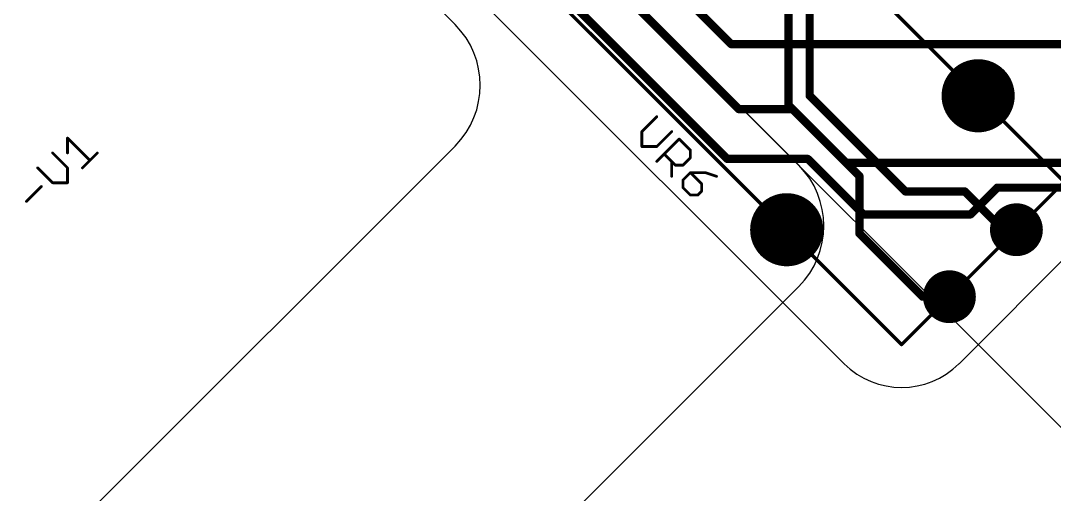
# Model space of a CAD drawing. Extents: x -76 to 580, y -41 to 95.
# Drawn here: x 263.03 to 301.21, y -8.36 to 9.14 of the extents above; entities that cross this region are included whole.
import ezdxf

# ---------------------------------------------------------------- set-up
doc = ezdxf.new("R2010")
doc.units = 0
for name, color, linetype in [('1', 22, 'CONTINUOUS'), ('16', 175, 'CONTINUOUS'), ('17', 82, 'CONTINUOUS'), ('20', 7, 'CONTINUOUS'), ('25', 253, 'CONTINUOUS'), ('27', 253, 'CONTINUOUS'), ('29', 253, 'CONTINUOUS'), ('30', 253, 'CONTINUOUS'), ('44', 253, 'CONTINUOUS'), ('51', 53, 'CONTINUOUS'), ('57', 253, 'CONTINUOUS')]:
    doc.layers.add(name, color=color, linetype=linetype)

# ---------------------------------------------------------------- blocks, each defined once
blk = doc.blocks.new('ROUNDP')
at = {"const_width": 0.5}
blk.add_lwpolyline([(0, -0.25, 1), (0, 0.25, 1), (0, -0.25)], format="xyb", dxfattribs=at)

msp = doc.modelspace()

# ---------------------------------------------------------------- linework, layer by layer
at = {"layer": '1', "const_width": 0.3048}
for points in [[(289.2774, 8.2731), (273.0846, 24.4659)], [(289.5602, 5.869), (271.9533, 23.4759)], [(289.136, 4.0305), (281.3578, 11.8087)], [(302.9953, 8.2731), (289.2774, 8.2731)], [(291.5401, 5.869), (289.5602, 5.869)], [(293.52, 3.8891), (291.5401, 5.869)], [(292.1058, 4.0305), (289.136, 4.0305)], [(294.1564, 1.9799), (292.1058, 4.0305)], [(309.8825, 3.8891), (293.52, 3.8891)], [(299.1062, 2.9698), (298.1162, 1.9799)], [(307.2096, 2.9698), (299.1062, 2.9698)], [(298.1162, 1.9799), (294.1564, 1.9799)]]:
    msp.add_lwpolyline(points, dxfattribs=at)
at = {"layer": '1', "const_width": 0.1524}
for points in [[(289.2774, 8.3493, 1), (289.2774, 8.1969)], [(289.2235, 8.2193, 1), (289.3313, 8.327)], [(289.5602, 5.9452, 1), (289.5602, 5.7928)], [(289.5063, 5.8151, 1), (289.6141, 5.9229)], [(291.594, 5.9229, 1), (291.4862, 5.8151)], [(291.5401, 5.7928, 1), (291.5401, 5.9452)], [(289.136, 4.1067, 1), (289.136, 3.9543)], [(289.0821, 3.9766, 1), (289.1898, 4.0844)], [(292.1597, 4.0844, 1), (292.0519, 3.9766)], [(292.1058, 3.9543, 1), (292.1058, 4.1067)], [(293.52, 3.9653, 1), (293.52, 3.8129)], [(293.4661, 3.8352, 1), (293.5739, 3.943)], [(299.1062, 3.046, 1), (299.1062, 2.8936)], [(299.16, 2.916, 1), (299.0523, 3.0237)], [(294.1564, 2.0561, 1), (294.1564, 1.9037)], [(294.1025, 1.926, 1), (294.2103, 2.0338)], [(298.0623, 2.0338, 1), (298.1701, 1.926)], [(298.1162, 1.9037, 1), (298.1162, 2.0561)]]:
    msp.add_lwpolyline(points, format="xyb", dxfattribs=at)
at = {"layer": '16', "const_width": 0.3048}
for points in [[(291.3987, 6.0104), (291.3987, 16.6877)], [(292.1765, 6.364), (292.1765, 12.3744)], [(295.7121, 2.8284), (292.1765, 6.364)], [(294.015, 3.3941), (291.3987, 6.0104)], [(294.015, 1.2728), (294.015, 3.3941)], [(297.9041, 2.8284), (295.7121, 2.8284)], [(299.3183, 1.4142), (297.9041, 2.8284)], [(299.8133, 1.4142), (299.3183, 1.4142)], [(296.3485, -1.0607), (294.015, 1.2728)], [(297.3384, -1.0607), (296.3485, -1.0607)]]:
    msp.add_lwpolyline(points, dxfattribs=at)
at = {"layer": '16', "const_width": 0.1524}
for points in [[(292.2304, 6.4178, 1), (292.1226, 6.3101)], [(291.4526, 6.0643, 1), (291.3448, 5.9565)], [(292.1003, 6.364, 1), (292.2527, 6.364)], [(291.3225, 6.0104, 1), (291.4749, 6.0104)], [(294.0912, 3.3941, 1), (293.9388, 3.3941)], [(293.9611, 3.3402, 1), (294.0689, 3.448)], [(295.7121, 2.9046, 1), (295.7121, 2.7522)], [(295.6582, 2.7745, 1), (295.7659, 2.8823)], [(297.958, 2.8823, 1), (297.8502, 2.7745)], [(297.9041, 2.7522, 1), (297.9041, 2.9046)], [(299.3183, 1.4904, 1), (299.3183, 1.338)], [(299.2644, 1.3603, 1), (299.3722, 1.4681)], [(299.8133, 1.338, 1), (299.8133, 1.4904)], [(294.0689, 1.3267, 1), (293.9611, 1.2189)], [(293.9388, 1.2728, 1), (294.0912, 1.2728)], [(296.3485, -0.9845, 1), (296.3484, -1.1369)], [(296.2946, -1.1145, 1), (296.4023, -1.0068)], [(297.3384, -1.1369, 1), (297.3384, -0.9845)]]:
    msp.add_lwpolyline(points, format="xyb", dxfattribs=at)
at = {"layer": '20'}
for p, q in [((293.4493, -3.5355), (267.2864, 22.6274)), ((301.9346, 0.7071), (297.692, -3.5355))]:
    msp.add_line(p, q, dxfattribs=at)
msp.add_arc((295.5706, -1.4142), 3, 225, 315, dxfattribs=at)
at = {"layer": '25', "const_width": 0.1016}
for points in [[(286.5287, 5.5915), (285.9775, 5.0402)], [(285.9775, 5.0402), (285.9775, 4.489)], [(286.5287, 4.489), (287.08, 5.0403)], [(286.5287, 3.9377), (287.3556, 4.7646)], [(287.3556, 4.7646), (287.769, 4.3512)], [(285.9775, 4.489), (286.5287, 4.489)], [(287.2178, 3.7999), (286.8043, 4.2134)], [(287.769, 4.3512), (287.769, 4.0755)], [(287.08, 3.9377), (287.08, 3.3865)], [(287.4934, 3.7999), (287.2178, 3.7999)], [(287.769, 4.0755), (287.4934, 3.7999)], [(287.769, 3.5243), (287.4934, 3.2487)], [(288.3203, 3.5243), (287.769, 3.5243)], [(288.1825, 3.1108), (287.769, 3.5243)], [(288.7337, 3.3865), (288.3203, 3.5243)], [(287.4934, 3.2487), (287.4934, 2.973)], [(288.1825, 2.8352), (288.1825, 3.1108)], [(287.4934, 2.973), (287.769, 2.6974)], [(287.769, 2.6974), (288.0447, 2.6974)], [(288.0447, 2.6974), (288.1825, 2.8352)]]:
    msp.add_lwpolyline(points, dxfattribs=at)
at = {"layer": '25', "const_width": 0.0508}
for points in [[(286.5467, 5.5735, 1), (286.5108, 5.6095)], [(286.0029, 5.0402, 1), (285.9521, 5.0402)], [(285.9595, 5.0582, 1), (285.9954, 5.0223)], [(287.0979, 5.0223, 1), (287.062, 5.0582)], [(287.3736, 4.7826, 1), (287.3376, 4.7467)], [(287.3736, 4.7467, 1), (287.3376, 4.7826)], [(285.9775, 4.5144, 1), (285.9774, 4.4636)], [(285.9521, 4.489, 1), (286.0029, 4.489)], [(286.5107, 4.507, 1), (286.5467, 4.471)], [(286.5287, 4.4636, 1), (286.5287, 4.5144)], [(286.8223, 4.2313, 1), (286.7864, 4.1954)], [(287.7944, 4.3512, 1), (287.7436, 4.3512)], [(287.7511, 4.3332, 1), (287.787, 4.3691)], [(286.5108, 3.9557, 1), (286.5467, 3.9198)], [(287.1054, 3.9377, 1), (287.0546, 3.9377)], [(287.2178, 3.8253, 1), (287.2178, 3.7745)], [(287.1998, 3.782, 1), (287.2357, 3.8179)], [(287.4755, 3.8179, 1), (287.5114, 3.782)], [(287.4934, 3.7745, 1), (287.4934, 3.8253)], [(287.7436, 4.0755, 1), (287.7944, 4.0755)], [(287.787, 4.0576, 1), (287.7511, 4.0935)], [(287.769, 3.5497, 1), (287.769, 3.4989)], [(287.787, 3.5422, 1), (287.7511, 3.5063)], [(287.787, 3.5063, 1), (287.7511, 3.5422)], [(288.3283, 3.5484, 1), (288.3123, 3.5002)], [(288.3203, 3.4989, 1), (288.3203, 3.5497)], [(287.0546, 3.3865, 1), (287.1054, 3.3865)], [(287.5188, 3.2487, 1), (287.468, 3.2487)], [(287.4755, 3.2666, 1), (287.5114, 3.2307)], [(288.2079, 3.1108, 1), (288.1571, 3.1108)], [(288.1645, 3.0929, 1), (288.2004, 3.1288)], [(288.7257, 3.3624, 1), (288.7418, 3.4106)], [(287.468, 2.973, 1), (287.5188, 2.973)], [(287.5114, 2.991, 1), (287.4755, 2.9551)], [(287.769, 2.7228, 1), (287.769, 2.672)], [(287.7511, 2.6794, 1), (287.787, 2.7154)], [(288.0267, 2.7154, 1), (288.0626, 2.6794)], [(288.0447, 2.672, 1), (288.0447, 2.7228)], [(288.1571, 2.8352, 1), (288.2079, 2.8352)], [(288.2004, 2.8172, 1), (288.1645, 2.8532)]]:
    msp.add_lwpolyline(points, format="xyb", dxfattribs=at)
at = {"layer": '27', "const_width": 0.1016}
for points in [[(264.7627, 4.251), (264.7627, 4.8022)], [(264.7627, 4.8022), (265.5896, 3.9753)], [(264.7627, 3.6997), (264.2114, 4.251)], [(265.3139, 3.6997), (265.8652, 4.251)], [(263.6602, 3.6997), (264.2114, 3.1484)], [(264.7627, 3.1484), (264.7627, 3.6997)], [(263.2467, 2.4594), (263.798, 3.0106)], [(264.2114, 3.1484), (264.7627, 3.1484)]]:
    msp.add_lwpolyline(points, dxfattribs=at)
at = {"layer": '27', "const_width": 0.0508}
for points in [[(264.7881, 4.8022, 1), (264.7373, 4.8022)], [(264.7806, 4.8202, 1), (264.7447, 4.7843)], [(264.2294, 4.2689, 1), (264.1935, 4.233)], [(264.7373, 4.251, 1), (264.7881, 4.251)], [(265.8832, 4.233, 1), (265.8472, 4.2689)], [(265.5716, 3.9574, 1), (265.6075, 3.9933)], [(263.6781, 3.7177, 1), (263.6422, 3.6818)], [(264.7881, 3.6997, 1), (264.7373, 3.6997)], [(264.7447, 3.6817, 1), (264.7806, 3.7177)], [(265.296, 3.7177, 1), (265.3319, 3.6818)], [(263.8159, 2.9927, 1), (263.78, 3.0286)], [(264.2114, 3.1738, 1), (264.2114, 3.1231)], [(264.1935, 3.1305, 1), (264.2294, 3.1664)], [(264.7373, 3.1485, 1), (264.7881, 3.1484)], [(264.7627, 3.1231, 1), (264.7627, 3.1738)], [(263.2288, 2.4773, 1), (263.2647, 2.4414)]]:
    msp.add_lwpolyline(points, format="xyb", dxfattribs=at)
at = {"layer": '44'}
for centre, radius in [((298.3991, 6.364), 0.85), ((291.328, 1.4142), 0.85), ((299.8133, 1.4142), 0.6), ((297.3384, -1.0607), 0.6)]:
    msp.add_circle(centre, radius, dxfattribs=at)
at = {"layer": '51', "const_width": 0.127}
for points in [[(301.581, 3.182), (270.4683, 34.2947)], [(264.4579, 28.2843), (295.5706, -2.8284)], [(295.5706, -2.8284), (301.581, 3.182)]]:
    msp.add_lwpolyline(points, dxfattribs=at)
at = {"layer": '51', "const_width": 0.0635}
for points in [[(295.5482, -2.806, 1), (295.5931, -2.8509)], [(295.5482, -2.8509, 1), (295.5931, -2.806)]]:
    msp.add_lwpolyline(points, format="xyb", dxfattribs=at)
at = {"layer": '57'}
for p, q in [((247.2576, 48.3131), (314.6448, -19.0742)), ((279.0774, 8.9979), (241.6184, 46.4569)), ((291.7699, 3.8007), (268.7006, 26.8701)), ((255.4954, -19.0742), (279.0774, 4.5078)), ((291.7699, -0.6894), (260.9047, -31.5546))]:
    msp.add_line(p, q, dxfattribs=at)
for centre in [(276.8323, 6.7529), (289.5249, 1.5556)]:
    msp.add_arc(centre, 3.175, 315, 45, dxfattribs=at)

# ---------------------------------------------------------------- block references
at = {"layer": '17', "rotation": 135}
for p, xscale, yscale in [((298.3991, 6.364), 2.55, 2.55), ((298.3991, 6.364), 2.55, 2.55), ((291.328, 1.4142), 2.55, 2.55), ((291.328, 1.4142), 2.55, 2.55), ((299.8133, 1.4142), 1.8, 1.8), ((299.8133, 1.4142), 1.8, 1.8), ((297.3384, -1.0607), 1.8, 1.8), ((297.3384, -1.0607), 1.8, 1.8)]:
    msp.add_blockref('ROUNDP', p, dxfattribs=dict(at, xscale=xscale, yscale=yscale))
at = {"layer": '29', "rotation": 135}
for p, xscale, yscale in [((298.3991, 6.364), 2.7024, 2.7024), ((291.328, 1.4142), 2.7024, 2.7024), ((299.8133, 1.4142), 1.9524, 1.9524), ((297.3384, -1.0607), 1.9524, 1.9524)]:
    msp.add_blockref('ROUNDP', p, dxfattribs=dict(at, xscale=xscale, yscale=yscale))
at = {"layer": '30', "rotation": 135}
for p, xscale, yscale in [((298.3991, 6.364), 2.7024, 2.7024), ((291.328, 1.4142), 2.7024, 2.7024), ((299.8133, 1.4142), 1.9524, 1.9524), ((297.3384, -1.0607), 1.9524, 1.9524)]:
    msp.add_blockref('ROUNDP', p, dxfattribs=dict(at, xscale=xscale, yscale=yscale))

doc.saveas('drawing.dxf')
